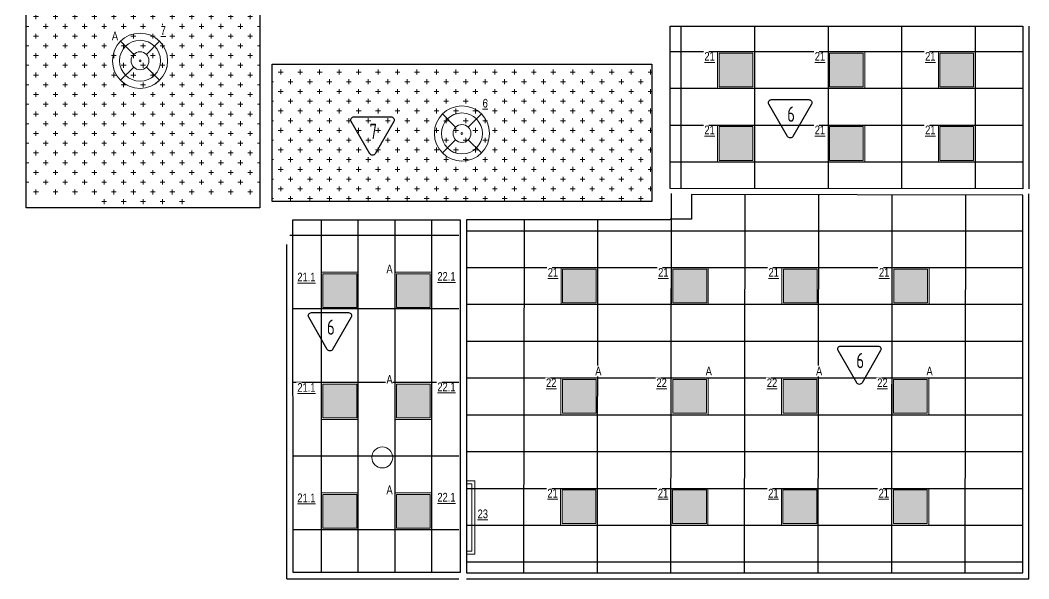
# Model space of a CAD drawing. Header units: millimetres. Extents: x -547274 to 397870, y -45599 to 141350.
# Drawn here: x 246576 to 263026, y 55606 to 64712 of the extents above; entities that cross this region are included whole.
import ezdxf

# ---------------------------------------------------------------- set-up
doc = ezdxf.new("R2010")
doc.units = ezdxf.units.MM
for name, color, linetype, lineweight in [('_ЭОМ_ОБЩ_Освещение_текст', 250, 'Continuous', 18), ('_ЭОМ_ОБЩ_Освещение_текст тип светильника', 172, 'Continuous', 50), ('_ЭОМ_светильник А', 1, 'Continuous', 35), ('_ЭОМ_светильник Р', 4, 'Continuous', 35), ('АР_Потолки_Штриховка', 252, 'Continuous', 0)]:
    doc.layers.add(name, color=color, linetype=linetype, lineweight=lineweight)
doc.layers.add('X-ref Light', color=250, linetype='Continuous')
doc.layers.add('Штриховка в сечении', color=7, linetype='Continuous')
doc.layers.add('АР_Потолок_Покраска', color=7, linetype='Continuous', lineweight=5, true_color=0x007399)
doc.layers.get('X-ref Light').off()
doc.styles.add('ISOCPEUR', font='isocpeur.ttf', dxfattribs={"height": 799.9999999999999})
doc.styles.add('ГОСТ', font='cad.shx', dxfattribs={"width": 0.8})

# ---------------------------------------------------------------- blocks, each defined once
blk = doc.blocks.new('A$C4757d704')
at = {"true_color": 0xf8f6b0, "transparency": 33554687}
h = blk.add_hatch(color=51, dxfattribs=at)
h.dxf.hatch_style = 1
h.paths.add_polyline_path([(213.8624240825741, 686.4852035840837), (131.8888672508434, 768.4587604158228, 0.198841386224367), (0.1738138333512325, 450.347627666637, 0.1989833504630757), (132.0626810841545, 132.06268108414), (213.8624240825695, 213.8624240825578, -0.1989123673796465), (115.9790415045762, 450.1738138333185, -0.1989123673796514)])
edge = h.paths.add_edge_path()
edge.add_arc((450.1738138333512, 450.1738138333185), 334.194772328775, 135.0000000000014, 180)
edge.add_arc((450.1738138333512, 450.1738138333185), 334.194772328775, 180, 224.9999999999975)
edge.add_line((213.8624240825695, 213.8624240825578), (346.9345847065837, 346.9345847065766))
edge.add_ellipse((450.1738138333512, 450.1738138333185), major_axis=(-146.0023180000051, 0), ratio=0.9999999999999303, start_angle=315.0000000000051, end_angle=404.9999999999949, ccw=False)
edge.add_line((346.9345847065838, 553.4130429600605), (213.8624240825741, 686.4852035840837))
edge = h.paths.add_edge_path()
edge.add_line((213.8624240825741, 686.4852035840837), (346.9345847065837, 553.4130429600605))
edge.add_ellipse((450.1738138333512, 450.1738138333185), major_axis=(-146.0023180000051, 0), ratio=0.9999999999999303, start_angle=225.000000000002, end_angle=315.0000000000051, ccw=False)
edge.add_line((553.4130429601197, 553.4130429600615), (686.4852035841284, 686.4852035840837))
edge.add_arc((450.1738138333512, 450.1738138333185), 334.1947723287751, 44.99999999999855, 135.0000000000014)
h.paths.add_polyline_path([(131.8888672508434, 768.4587604158228), (213.8624240825741, 686.4852035840837, -0.4142135623731099), (686.4852035841284, 686.4852035840837), (768.4587604158592, 768.4587604158228, 0.4143735626423198)])
h.paths.add_polyline_path([(768.4587604158592, 768.4587604158228), (686.4852035841284, 686.4852035840837, -0.1989123673796514), (784.3685861621262, 450.1738138333185, -0.1989123673796514), (686.4852035841284, 213.8624240825533), (768.2849465825407, 132.0626810841327, 0.1989833504630816), (900.1738138333512, 450.347627666637, 0.198841386224367)])
edge = h.paths.add_edge_path()
edge.add_line((686.4852035841284, 686.4852035840837), (553.4130429601175, 553.4130429600593))
edge.add_ellipse((450.1738138333512, 450.1738138333185), major_axis=(-146.0023180000051, 0), ratio=0.9999999999999303, start_angle=495.000000000005, end_angle=585.000000000002, ccw=False)
edge.add_line((553.4130429601188, 346.9345847065764), (686.4852035841284, 213.8624240825533))
edge.add_arc((450.1738138333512, 450.1738138333185), 334.194772328775, 315.0000000000014, 360)
edge.add_arc((450.1738138333513, 450.1738138333185), 334.194772328775, 0, 44.99999999999856)
edge = h.paths.add_edge_path()
edge.add_ellipse((450.1738138333512, 450.1738138333185), major_axis=(-146.0023180000051, 0), ratio=0.9999999999999303, start_angle=404.9999999999949, end_angle=495.000000000005, ccw=False)
edge.add_line((346.9345847065837, 346.9345847065765), (213.8624240825695, 213.8624240825578))
edge.add_arc((450.1738138333512, 450.1738138333185), 334.194772328775, 224.9999999999975, 315.0000000000014)
edge.add_line((686.4852035841284, 213.8624240825533), (553.4130429601188, 346.9345847065764))
h.paths.add_polyline_path([(768.2849465825407, 132.0626810841327), (686.4852035841284, 213.8624240825533, -0.4142135623731155), (213.8624240825695, 213.8624240825578), (132.0626810841545, 132.06268108414, 0.4140535802038305)])
edge = h.paths.add_edge_path()
edge.add_ellipse((450.1738138333512, 450.1738138333185), major_axis=(-146.0023180000051, 0), ratio=0.9999999999999303, start_angle=495.000000000005, end_angle=585.0000000000019)
edge.add_ellipse((450.1738138333512, 450.1738138333185), major_axis=(-146.0023180000051, 0), ratio=0.9999999999999303, start_angle=225.000000000002, end_angle=315.0000000000051)
edge.add_ellipse((450.1738138333512, 450.1738138333185), major_axis=(-146.0023180000051, 0), ratio=0.9999999999999303, start_angle=315.0000000000051, end_angle=404.9999999999948)
edge.add_ellipse((450.1738138333512, 450.1738138333185), major_axis=(-146.0023180000051, 0), ratio=0.9999999999999303, start_angle=404.9999999999948, end_angle=495.000000000005)
edge = h.paths.add_edge_path(flags=0)
edge.add_ellipse((450.1738138333512, 450.1738138333185), major_axis=(-14.60023180000948, 0), ratio=0.999999999998702, start_angle=0, end_angle=360)
edge = h.paths.add_edge_path(flags=16)
edge.add_ellipse((450.1738138333512, 450.1738138333185), major_axis=(-14.60023180000948, 0), ratio=0.999999999998702, start_angle=0, end_angle=360)
at = {"layer": 'АР_Потолки_Штриховка', "color": 18, "ltscale": 100, "true_color": 0x000000}
for points in [[(131.8528573591811, 768.4947703074849), (346.9345847065761, 553.4130429600682)], [(768.4947703075213, 768.4947703074849), (553.4130429601264, 553.4130429600682)], [(346.9345847065761, 346.9345847065688), (131.8528573591811, 131.8528573591666)], [(553.4130429601264, 346.9345847065688), (768.4947703075213, 131.852857359152)]]:
    blk.add_lwpolyline(points, dxfattribs=at)
for centre, radius in [((450.1738138333512, 450.347627666637), 450), ((450.1738138333512, 450.1738138333185), 334.194772328775)]:
    blk.add_circle(centre, radius, dxfattribs=at)
for major_axis, ratio, start_param, end_param in [((-146.0023180000051, 0), 0.9999999999999303, 3.926990816987276, 10.21017612416686), ((-146.0023180000051, 0), 0.9999999999999303, 3.926990816987276, 10.21017612416686), ((-14.60023180000948, 0), 0.999999999998702, 3.926990816987891, 10.21017612416748)]:
    blk.add_ellipse((450.1738138333512, 450.1738138333185), major_axis=major_axis, ratio=ratio, start_param=start_param, end_param=end_param, dxfattribs=at)
blk = doc.blocks.new('RVE-SLIM-PRIME-595')
at = {"layer": 'Штриховка в сечении', "lineweight": 9, "ltscale": 1000, "true_color": 0xf8f6b0, "transparency": 33554636}
h = blk.add_hatch(color=51, dxfattribs=at)
h.dxf.hatch_style = 1
h.paths.add_polyline_path([(274.9999999999999, 275), (-275, 275), (-275, -274.9999999999999), (275, -274.9999999999999)])
at = {"color": 0, "linetype": 'ByBlock', "lineweight": -2, "ltscale": 40}
for points in [[(300, -300), (-300, -300), (-300, 300), (300, 300)], [(275, -275), (-275, -275), (-275, 275), (275, 275)]]:
    blk.add_lwpolyline(points, close=True, dxfattribs=at)
blk = doc.blocks.new('Кососвет')
at = {"color": 0, "linetype": 'ByBlock', "lineweight": -2, "ltscale": 40}
for points in [[(-600, 26.38208023784682), (600, 26.38208023784682), (600, -111.2262301087801)], [(-600, 26.38208023784682), (-600, -111.2262301087801)], [(-600, -111.2262301087801), (-550, -111.2262301087801)], [(-550, -23.61791976216773), (550, -23.61791976216773)], [(-550, -111.2262301087801), (-550, -23.61791976216773)], [(600, -111.2262301087801), (550, -111.2262301087801), (550, -23.61791976216773)]]:
    blk.add_lwpolyline(points, dxfattribs=at)
blk = doc.blocks.new('светильник школа коридор')
at = {"color": 0, "linetype": 'ByBlock', "lineweight": -2}
for points in [[(-318.3209564741701, 318.3209564741665), (-103.2392291267752, 103.2392291267497)], [(318.3209564741701, 318.3209564741665), (103.2392291267752, 103.2392291267497)], [(-103.2392291267752, -103.2392291267497), (-318.3209564741701, -318.3209564741519)], [(103.2392291267752, -103.2392291267497), (318.3209564741701, -318.3209564741665)]]:
    blk.add_lwpolyline(points, dxfattribs=at)
blk.add_circle((0, 0), 334.194772328775, dxfattribs=at)
for major_axis, ratio, start_param, end_param in [((-450.1738138333509, 0), 0.999999999999928, 3.926990816987278, 10.21017612416686), ((-146.0023180000051, 0), 0.9999999999999303, 3.926990816987276, 10.21017612416686), ((-146.0023180000051, 0), 0.9999999999999303, 3.926990816987276, 10.21017612416686), ((-14.60023180000948, 0), 0.999999999998702, 3.926990816987891, 10.21017612416748)]:
    blk.add_ellipse((0, 0), major_axis=major_axis, ratio=ratio, start_param=start_param, end_param=end_param, dxfattribs=at)

msp = doc.modelspace()

# ---------------------------------------------------------------- hatches: boundary and pattern name
at = {"layer": 'АР_Потолки_Штриховка', "ltscale": 100, "true_color": 0xf8f6b0}
h = msp.add_hatch(color=51, dxfattribs=at)
h.dxf.hatch_style = 1
h.paths.add_polyline_path([(257975.6145433903, 63627.16573036014), (258525.6145433903, 63627.16573036014), (258525.6145433903, 64177.16573036014), (257975.6145433903, 64177.16573036014)])
h = msp.add_hatch(color=51, dxfattribs=at)
h.dxf.hatch_style = 1
h.paths.add_polyline_path([(259775.6145433909, 63627.16573036014), (260325.6145433909, 63627.16573036014), (260325.6145433909, 64177.16573036014), (259775.6145433909, 64177.16573036014)])
h = msp.add_hatch(color=51, dxfattribs=at)
h.dxf.hatch_style = 1
h.paths.add_polyline_path([(261575.6145433909, 63627.16573036014), (262125.6145433909, 63627.16573036014), (262125.6145433909, 64177.16573036014), (261575.6145433909, 64177.16573036014)])
h = msp.add_hatch(color=51, dxfattribs=at)
h.dxf.hatch_style = 1
h.paths.add_polyline_path([(257975.6145433905, 62427.16573036014), (258525.6145433905, 62427.16573036014), (258525.6145433905, 62977.16573036014), (257975.6145433905, 62977.16573036014)])
h = msp.add_hatch(color=51, dxfattribs=at)
h.dxf.hatch_style = 1
h.paths.add_polyline_path([(259775.614543391, 62427.16573036014), (260325.614543391, 62427.16573036014), (260325.614543391, 62977.16573036014), (259775.614543391, 62977.16573036014)])
h = msp.add_hatch(color=51, dxfattribs=at)
h.dxf.hatch_style = 1
h.paths.add_polyline_path([(261575.614543391, 62427.16573036014), (262125.614543391, 62427.16573036014), (262125.614543391, 62977.16573036014), (261575.614543391, 62977.16573036014)])
h = msp.add_hatch(color=51, dxfattribs=at)
h.dxf.hatch_style = 1
h.paths.add_polyline_path([(251513.9721412856, 60029.66980542243), (252063.9721412856, 60029.66980542243), (252063.9721412856, 60579.66980542243), (251513.9721412856, 60579.66980542243)])
h = msp.add_hatch(color=51, dxfattribs=at)
h.dxf.hatch_style = 1
h.paths.add_polyline_path([(252713.9721412856, 60029.66980542242), (253263.9721412856, 60029.66980542242), (253263.9721412856, 60579.66980542242), (252713.9721412856, 60579.66980542242)])
h = msp.add_hatch(color=51, dxfattribs=at)
h.dxf.hatch_style = 1
h.paths.add_polyline_path([(255420.9714713606, 60105.68245835239), (255970.9714713606, 60105.68245835239), (255970.9714713606, 60655.68245835239), (255420.9714713606, 60655.68245835239)])
h = msp.add_hatch(color=51, dxfattribs=at)
h.dxf.hatch_style = 1
h.paths.add_polyline_path([(257221.9093702977, 60105.68245835233), (257771.9093702977, 60105.68245835233), (257771.9093702977, 60655.68245835233), (257221.9093702977, 60655.68245835233)])
h = msp.add_hatch(color=51, dxfattribs=at)
h.dxf.hatch_style = 1
h.paths.add_polyline_path([(259021.912293346, 60105.68245835225), (259571.912293346, 60105.68245835225), (259571.912293346, 60655.68245835225), (259021.912293346, 60655.68245835225)])
h = msp.add_hatch(color=51, dxfattribs=at)
h.dxf.hatch_style = 1
h.paths.add_polyline_path([(260822.8501922831, 60105.68245835219), (261372.8501922831, 60105.68245835219), (261372.8501922831, 60655.68245835219), (260822.8501922831, 60655.68245835219)])
h = msp.add_hatch(color=51, dxfattribs=at)
h.dxf.hatch_style = 1
h.paths.add_polyline_path([(251513.9721412855, 58229.66980542243), (252063.9721412855, 58229.66980542243), (252063.9721412855, 58779.66980542243), (251513.9721412855, 58779.66980542243)])
h = msp.add_hatch(color=51, dxfattribs=at)
h.dxf.hatch_style = 1
h.paths.add_polyline_path([(252713.9721412855, 58229.66980542242), (253263.9721412855, 58229.66980542242), (253263.9721412855, 58779.66980542242), (252713.9721412855, 58779.66980542242)])
h = msp.add_hatch(color=51, dxfattribs=at)
h.dxf.hatch_style = 1
h.paths.add_polyline_path([(255418.1621591217, 58305.68245835239), (255968.1621591217, 58305.68245835239), (255968.1621591217, 58855.68245835239), (255418.1621591217, 58855.68245835239)])
h = msp.add_hatch(color=51, dxfattribs=at)
h.dxf.hatch_style = 1
h.paths.add_polyline_path([(257219.1000580589, 58305.68245835233), (257769.1000580589, 58305.68245835233), (257769.1000580589, 58855.68245835233), (257219.1000580589, 58855.68245835233)])
h = msp.add_hatch(color=51, dxfattribs=at)
h.dxf.hatch_style = 1
h.paths.add_polyline_path([(259019.1029811071, 58305.68245835225), (259569.1029811071, 58305.68245835225), (259569.1029811071, 58855.68245835225), (259019.1029811071, 58855.68245835225)])
h = msp.add_hatch(color=51, dxfattribs=at)
h.dxf.hatch_style = 1
h.paths.add_polyline_path([(260820.0408800443, 58305.68245835219), (261370.0408800443, 58305.68245835219), (261370.0408800443, 58855.68245835219), (260820.0408800443, 58855.68245835219)])
h = msp.add_hatch(color=51, dxfattribs=at)
h.dxf.hatch_style = 1
h.paths.add_polyline_path([(251513.9721412855, 56429.66980542243), (252063.9721412855, 56429.66980542243), (252063.9721412855, 56979.66980542243), (251513.9721412855, 56979.66980542243)])
h = msp.add_hatch(color=51, dxfattribs=at)
h.dxf.hatch_style = 1
h.paths.add_polyline_path([(252713.9721412855, 56429.66980542242), (253263.9721412855, 56429.66980542242), (253263.9721412855, 56979.66980542242), (252713.9721412855, 56979.66980542242)])
h = msp.add_hatch(color=51, dxfattribs=at)
h.dxf.hatch_style = 1
h.paths.add_polyline_path([(255415.3528468829, 56505.68245835239), (255965.3528468829, 56505.68245835239), (255965.3528468829, 57055.68245835239), (255415.3528468829, 57055.68245835239)])
h = msp.add_hatch(color=51, dxfattribs=at)
h.dxf.hatch_style = 1
h.paths.add_polyline_path([(257216.29074582, 56505.68245835233), (257766.29074582, 56505.68245835233), (257766.29074582, 57055.68245835233), (257216.29074582, 57055.68245835233)])
h = msp.add_hatch(color=51, dxfattribs=at)
h.dxf.hatch_style = 1
h.paths.add_polyline_path([(259016.2936688683, 56505.68245835225), (259566.2936688683, 56505.68245835225), (259566.2936688683, 57055.68245835225), (259016.2936688683, 57055.68245835225)])
h = msp.add_hatch(color=51, dxfattribs=at)
h.dxf.hatch_style = 1
h.paths.add_polyline_path([(260817.2315678054, 56505.68245835219), (261367.2315678054, 56505.68245835219), (261367.2315678054, 57055.68245835219), (260817.2315678054, 57055.68245835219)])
at = {"layer": 'АР_Потолок_Покраска'}
h = msp.add_hatch(dxfattribs=at)
h.set_pattern_fill('CROSS', color=256, scale=25)
h.set_pattern_definition([(0, (271876.3120309344, -2.91038304567337e-11), (158.75, 158.75), [79.375, -238.125]), (90, (271915.9995309344, -39.6875000000291), (-158.75, 158.75), [79.375, -238.125])])
h.paths.add_polyline_path([(246675.6145433902, 75185.68245835273), (250485.6145433902, 75185.68245835273), (250485.6145433902, 61804.84994250025), (249360.6145433902, 61804.84994250025), (249360.6145433902, 61655.68245835237), (247805.6145433906, 61655.68245835237), (247805.6145433906, 61804.84994250025), (246675.6145433905, 61804.8499425004), (246675.6145433906, 71985.84277380136), (246575.6145433902, 71985.84277380136), (246575.6145433902, 73985.84277380136), (246675.6145433902, 73985.84277380136)])
h = msp.add_hatch(dxfattribs=at)
h.set_pattern_fill('CROSS', color=256, scale=25)
h.set_pattern_definition([(0, (282376.3120309343, -10268.79086718455), (158.75, 158.75), [79.375, -238.125]), (90, (282415.9995309343, -10308.47836718455), (-158.75, 158.75), [79.375, -238.125])])
h.paths.add_polyline_path([(250685.6145433899, 63995.68251066437), (256875.6145433901, 63995.68251066434), (256875.6145433901, 61755.68245835247), (250685.61454339, 61755.68245835251)])

# ---------------------------------------------------------------- linework, layer by layer
for points in [[(246675.6145433902, 75185.68245835273), (250485.6145433902, 75185.68245835273), (250485.6145433902, 61655.68245837238), (246675.6145433905, 61655.68245837238), (246675.6145433906, 71985.84277380136), (246575.6145433902, 71985.84277380136), (246575.6145433902, 73985.84277380136), (246675.6145433902, 73985.84277380136)], [(257175.6145433902, 64615.6824583474), (262925.6145433907, 64615.6824583474), (262925.573406664, 61961.10428199849), (257175.5865659933, 61969.91563106584)], [(250685.6145433899, 63995.68251066437), (256875.6145433901, 63995.68251066434), (256875.6145433901, 61755.68245835247), (250685.61454339, 61755.68245835251)], [(253752.3297391805, 61455.68240491797), (253752.3297391805, 55710.68240491797), (251025.6145433906, 55710.68240496013), (251024.1072056014, 61455.68245835249)]]:
    msp.add_lwpolyline(points, close=True)
for points in [[(257350.6145433905, 64615.6824583474), (257350.6145433905, 61967.75008341102)], [(258550.6145433905, 64615.6824583474), (258550.6145433905, 61967.75008341102)], [(259750.6145433905, 64615.6824583474), (259750.6145433905, 61965.95794062048)], [(260950.6145433905, 64615.6824583474), (260950.6145433905, 61964.16579782993)], [(262150.6145433905, 64615.6824583474), (262150.6145433905, 61962.37365503939)], [(263025.6145433907, 64615.6824583474), (263025.5558019464, 61961.17898090657)], [(257175.6145433902, 64202.16573036015), (262925.60813532, 64202.16573036015)], [(257175.6145433902, 63602.16573036015), (262925.5988374074, 63602.16573036015)], [(257175.6145433902, 63002.16573036015), (262925.5895394947, 63002.16573036015)], [(257175.6145433902, 62402.16573036015), (262925.5802415821, 62402.16573036015)], [(253852.329737904, 55605.68245835247), (263025.6145433905, 55605.68245835253), (263025.6145433907, 61880.28748372658)], [(253852.4437571352, 61455.68245835248), (253852.4437571352, 55705.68245835247), (262925.6145433905, 55705.68245835253), (262925.5856153662, 61860.9175822247), (257525.9212764345, 61869.57910441852), (257525.950204459, 61468.64900237776), (257175.9500343879, 61468.64900237776), (257175.6145433905, 61455.68245835248), (253852.4437571352, 61455.68245835247)], [(257189.261798092, 55705.68245835249), (257198.9128155725, 61889.34236798775)], [(258389.2632596161, 55705.6824583525), (258398.8811228859, 61868.09959597487)], [(259589.2647211402, 55705.68245835251), (259598.8796613635, 61866.22672343001)], [(260789.2661826644, 55705.68245835252), (260798.8781998411, 61864.35385088515)], [(261989.2676441886, 55705.68245835252), (261998.8767383188, 61862.48097834029)], [(251488.9721412855, 55710.68240495062), (251488.9721412856, 61454.68898037091)], [(252088.9721412855, 55710.68240494253), (252088.9721412856, 61454.6889803709)], [(252688.9721412855, 55710.68240493444), (252688.9721412856, 61454.68898037088)], [(253288.9721412855, 55710.68240492635), (253288.9721412856, 61455.36139669942)], [(254789.2588750436, 55705.68245835248), (254798.2330669177, 61455.68245835257)], [(255989.2603365678, 55705.68245835249), (255998.2345284419, 61455.68245835268)], [(253732.3297391503, 61204.66980545487), (250975.6144380805, 61204.68469135348)], [(253852.4437571354, 61280.68245835247), (262925.5883423223, 61280.68245835214)], [(250925.6150732344, 55605.68391882424), (250925.6145433906, 61055.89461371541)], [(253852.4437571353, 60680.68245835247), (262925.5911621682, 60680.68245835214)], [(253852.4437571353, 60080.68245835247), (262925.5939820141, 60080.68245835214)], [(253732.3297391503, 60004.66980545487), (251024.4879133793, 60004.66980545487)], [(253852.4437571353, 59480.68245835247), (262925.59680186, 59480.68245835214)], [(253732.3297391503, 58804.66980545487), (251024.8027620007, 58804.66980545487)], [(253852.4437571352, 58880.68245835247), (262925.5996217059, 58880.68245835214)], [(253852.4437571352, 58280.68245835247), (262925.6024415518, 58280.68245835214)], [(253732.3297391503, 57604.66980545487), (251025.1176106222, 57604.66980545487)], [(253852.4437571352, 57680.68245835247), (262925.6052613977, 57680.68245835214)], [(253852.4437571352, 57080.68245835247), (262925.6080812436, 57080.68245835214)], [(253852.4437571352, 56480.68245835247), (262925.6109010895, 56480.68245835214)], [(253732.3297391503, 56404.66980545487), (251025.4324592436, 56404.66980545487)], [(253852.4437571351, 55880.68245835247), (262925.6137209354, 55880.68245835214)], [(250925.6150732344, 55605.68391882424), (253732.3297379627, 55605.69808208152)]]:
    msp.add_lwpolyline(points)
for points in [[(258830.8551055935, 63417.91815945293), (259437.0730463228, 63417.9181594527, -0.5773494962845065), (259480.3742954397, 63342.91839675706), (259177.2654109232, 62817.91840854889, -0.5773541042744643), (259090.6625829117, 62817.91840854889), (258787.5539209479, 63342.91801128556, -0.5773491286020777), (258830.8551055935, 63417.91815945293, -1.710881644036777e-06)], [(252018.8919666328, 63136.09490841562), (252625.1099073622, 63136.09490841538, -0.5773494962845065), (252668.4111564791, 63061.09514571975), (252365.3022719625, 62536.09515751156, -0.5773541042744643), (252278.699443951, 62536.09515751156), (251975.5907819873, 63061.09476024825, -0.5773491286020777), (252018.8919666328, 63136.09490841562, -1.710881644036777e-06)], [(251325.096691816, 59945.23136274176), (251931.3146325453, 59945.23136274153, -0.5773494962845065), (251974.6158816622, 59870.2316000459), (251671.5069971457, 59345.23161183772, -0.5773541042744643), (251584.9041691342, 59345.23161183772), (251281.7955071705, 59870.23121457439, -0.5773491286020777), (251325.096691816, 59945.23136274176, -1.710881644036777e-06)], [(259959.0476360062, 59400.54150445605), (260565.2655767355, 59400.54150445582, -0.5773494962845065), (260608.5668258524, 59325.54174176019), (260305.4579413359, 58800.54175355201, -0.5773541042744643), (260218.8551133244, 58800.54175355201), (259915.7464513607, 59325.54135628868, -0.5773491286020777), (259959.0476360062, 59400.54150445605, -1.710881644036777e-06)]]:
    msp.add_lwpolyline(points, format="xyb")
at = {"layer": '_ЭОМ_ОБЩ_Освещение_текст', "color": 18, "lineweight": 18, "ltscale": 100, "true_color": 0x000000}
msp.add_circle((252481.4051505973, 57583.97642188841), 170.855289183557, dxfattribs=at)
at = {"layer": 'АР_Потолки_Штриховка', "color": 18, "lineweight": 18, "ltscale": 100, "true_color": 0x000000}
for points in [[(258550.6145433903, 62402.16573036015), (257950.6145433903, 62402.16573036015), (257950.6145433903, 63002.16573036015), (258550.6145433903, 63002.16573036015)], [(258525.6145433903, 62427.16573036015), (257975.6145433903, 62427.16573036015), (257975.6145433903, 62977.16573036015), (258525.6145433903, 62977.16573036015)], [(260350.6145433908, 62402.16573036015), (259750.6145433908, 62402.16573036015), (259750.6145433908, 63002.16573036015), (260350.6145433908, 63002.16573036015)], [(260325.6145433908, 62427.16573036015), (259775.6145433908, 62427.16573036015), (259775.6145433908, 62977.16573036015), (260325.6145433908, 62977.16573036015)], [(262150.6145433908, 62402.16573036015), (261550.6145433908, 62402.16573036015), (261550.6145433908, 63002.16573036015), (262150.6145433908, 63002.16573036015)], [(262125.6145433908, 62427.16573036015), (261575.6145433908, 62427.16573036015), (261575.6145433908, 62977.16573036015), (262125.6145433908, 62977.16573036015)], [(255995.9714713605, 60080.68245835243), (255395.9714713605, 60080.68245835243), (255395.9714713605, 60680.68245835243), (255995.9714713605, 60680.68245835243)], [(255970.9714713605, 60105.68245835243), (255420.9714713605, 60105.68245835243), (255420.9714713605, 60655.68245835243), (255970.9714713605, 60655.68245835243)], [(257796.9093702974, 60080.68245835231), (257196.9093702974, 60080.68245835231), (257196.9093702974, 60680.68245835231), (257796.9093702974, 60680.68245835231)], [(257771.9093702974, 60105.68245835231), (257221.9093702974, 60105.68245835231), (257221.9093702974, 60655.68245835231), (257771.9093702974, 60655.68245835231)], [(259596.912293346, 60080.68245835225), (258996.912293346, 60080.68245835225), (258996.912293346, 60680.68245835225), (259596.912293346, 60680.68245835225)], [(259571.912293346, 60105.68245835225), (259021.912293346, 60105.68245835225), (259021.912293346, 60655.68245835225), (259571.912293346, 60655.68245835225)], [(261397.8501922829, 60080.6824583522), (260797.8501922829, 60080.6824583522), (260797.8501922829, 60680.6824583522), (261397.8501922829, 60680.6824583522)], [(261372.8501922829, 60105.6824583522), (260822.8501922829, 60105.6824583522), (260822.8501922829, 60655.6824583522), (261372.8501922829, 60655.6824583522)], [(255993.1621591214, 58280.68245835243), (255393.1621591214, 58280.68245835243), (255393.1621591214, 58880.68245835243), (255993.1621591214, 58880.68245835243)], [(255968.1621591214, 58305.68245835243), (255418.1621591214, 58305.68245835243), (255418.1621591214, 58855.68245835243), (255968.1621591214, 58855.68245835243)], [(257794.1000580586, 58280.68245835231), (257194.1000580586, 58280.68245835231), (257194.1000580586, 58880.68245835231), (257794.1000580586, 58880.68245835231)], [(257769.1000580586, 58305.68245835231), (257219.1000580586, 58305.68245835231), (257219.1000580586, 58855.68245835231), (257769.1000580586, 58855.68245835231)], [(259594.1029811069, 58280.68245835225), (258994.1029811069, 58280.68245835225), (258994.1029811069, 58880.68245835225), (259594.1029811069, 58880.68245835225)], [(259569.1029811069, 58305.68245835225), (259019.1029811069, 58305.68245835225), (259019.1029811069, 58855.68245835225), (259569.1029811069, 58855.68245835225)], [(261395.040880044, 58280.6824583522), (260795.040880044, 58280.6824583522), (260795.040880044, 58880.6824583522), (261395.040880044, 58880.6824583522)], [(261370.040880044, 58305.6824583522), (260820.040880044, 58305.6824583522), (260820.040880044, 58855.6824583522), (261370.040880044, 58855.6824583522)], [(255990.3528468826, 56480.68245835243), (255390.3528468826, 56480.68245835243), (255390.3528468826, 57080.68245835243), (255990.3528468826, 57080.68245835243)], [(255965.3528468826, 56505.68245835243), (255415.3528468826, 56505.68245835243), (255415.3528468826, 57055.68245835243), (255965.3528468826, 57055.68245835243)], [(257791.2907458197, 56480.68245835231), (257191.2907458197, 56480.68245835231), (257191.2907458197, 57080.68245835231), (257791.2907458197, 57080.68245835231)], [(257766.2907458197, 56505.68245835231), (257216.2907458197, 56505.68245835231), (257216.2907458197, 57055.68245835231), (257766.2907458197, 57055.68245835231)], [(259591.2936688681, 56480.68245835225), (258991.2936688681, 56480.68245835225), (258991.2936688681, 57080.68245835225), (259591.2936688681, 57080.68245835225)], [(259566.2936688681, 56505.68245835225), (259016.2936688681, 56505.68245835225), (259016.2936688681, 57055.68245835225), (259566.2936688681, 57055.68245835225)], [(261392.2315678052, 56480.6824583522), (260792.2315678052, 56480.6824583522), (260792.2315678052, 57080.6824583522), (261392.2315678052, 57080.6824583522)], [(261367.2315678052, 56505.6824583522), (260817.2315678052, 56505.6824583522), (260817.2315678052, 57055.6824583522), (261367.2315678052, 57055.6824583522)]]:
    msp.add_lwpolyline(points, close=True, dxfattribs=at)
at = {"layer": 'АР_Потолки_Штриховка', "color": 18, "ltscale": 100, "true_color": 0x000000}
for points in [[(255995.9714713606, 60080.68245835239), (255395.9714713606, 60080.68245835239), (255395.9714713606, 60680.68245835239), (255995.9714713606, 60680.68245835239)], [(255970.9714713606, 60105.68245835239), (255420.9714713606, 60105.68245835239), (255420.9714713606, 60655.68245835239), (255970.9714713606, 60655.68245835239)], [(257796.9093702977, 60080.68245835233), (257196.9093702977, 60080.68245835233), (257196.9093702977, 60680.68245835233), (257796.9093702977, 60680.68245835233)], [(257771.9093702977, 60105.68245835233), (257221.9093702977, 60105.68245835233), (257221.9093702977, 60655.68245835233), (257771.9093702977, 60655.68245835233)], [(259596.912293346, 60080.68245835225), (258996.912293346, 60080.68245835225), (258996.912293346, 60680.68245835225), (259596.912293346, 60680.68245835225)], [(259571.912293346, 60105.68245835225), (259021.912293346, 60105.68245835225), (259021.912293346, 60655.68245835225), (259571.912293346, 60655.68245835225)], [(261397.8501922831, 60080.68245835219), (260797.8501922831, 60080.68245835219), (260797.8501922831, 60680.68245835219), (261397.8501922831, 60680.68245835219)], [(261372.8501922831, 60105.68245835219), (260822.8501922831, 60105.68245835219), (260822.8501922831, 60655.68245835219), (261372.8501922831, 60655.68245835219)], [(255993.1621591217, 58280.68245835239), (255393.1621591217, 58280.68245835239), (255393.1621591217, 58880.68245835239), (255993.1621591217, 58880.68245835239)], [(255968.1621591217, 58305.68245835239), (255418.1621591217, 58305.68245835239), (255418.1621591217, 58855.68245835239), (255968.1621591217, 58855.68245835239)], [(257794.1000580589, 58280.68245835233), (257194.1000580589, 58280.68245835233), (257194.1000580589, 58880.68245835233), (257794.1000580589, 58880.68245835233)], [(257769.1000580589, 58305.68245835233), (257219.1000580589, 58305.68245835233), (257219.1000580589, 58855.68245835233), (257769.1000580589, 58855.68245835233)], [(259594.1029811071, 58280.68245835225), (258994.1029811071, 58280.68245835225), (258994.1029811071, 58880.68245835225), (259594.1029811071, 58880.68245835225)], [(259569.1029811071, 58305.68245835225), (259019.1029811071, 58305.68245835225), (259019.1029811071, 58855.68245835225), (259569.1029811071, 58855.68245835225)], [(261395.0408800443, 58280.68245835219), (260795.0408800443, 58280.68245835219), (260795.0408800443, 58880.68245835219), (261395.0408800443, 58880.68245835219)], [(261370.0408800443, 58305.68245835219), (260820.0408800443, 58305.68245835219), (260820.0408800443, 58855.68245835219), (261370.0408800443, 58855.68245835219)], [(255990.3528468829, 56480.68245835239), (255390.3528468829, 56480.68245835239), (255390.3528468829, 57080.68245835239), (255990.3528468829, 57080.68245835239)], [(255965.3528468829, 56505.68245835239), (255415.3528468829, 56505.68245835239), (255415.3528468829, 57055.68245835239), (255965.3528468829, 57055.68245835239)], [(257791.29074582, 56480.68245835233), (257191.29074582, 56480.68245835233), (257191.29074582, 57080.68245835233), (257791.29074582, 57080.68245835233)], [(257766.29074582, 56505.68245835233), (257216.29074582, 56505.68245835233), (257216.29074582, 57055.68245835233), (257766.29074582, 57055.68245835233)], [(259591.2936688683, 56480.68245835225), (258991.2936688683, 56480.68245835225), (258991.2936688683, 57080.68245835225), (259591.2936688683, 57080.68245835225)], [(259566.2936688683, 56505.68245835225), (259016.2936688683, 56505.68245835225), (259016.2936688683, 57055.68245835225), (259566.2936688683, 57055.68245835225)], [(261392.2315678054, 56480.68245835219), (260792.2315678054, 56480.68245835219), (260792.2315678054, 57080.68245835219), (261392.2315678054, 57080.68245835219)], [(261367.2315678054, 56505.68245835219), (260817.2315678054, 56505.68245835219), (260817.2315678054, 57055.68245835219), (261367.2315678054, 57055.68245835219)]]:
    msp.add_lwpolyline(points, close=True, dxfattribs=at)

# ---------------------------------------------------------------- block references
at = {"layer": '_ЭОМ_светильник А', "color": 18, "lineweight": 18, "ltscale": 100, "true_color": 0x000000}
for p in [(252988.9721412854, 60304.66980542246), (252988.9721412854, 58504.66980542246), (255693.1621591212, 58580.68245835243), (257494.1000580583, 58580.68245835231), (259294.1029811067, 58580.68245835225), (261095.0408800438, 58580.6824583522), (252988.9721412852, 56704.66980542246)]:
    msp.add_blockref('RVE-SLIM-PRIME-595', p, dxfattribs=at)
at = {"layer": '_ЭОМ_светильник Р', "color": 18, "lineweight": 18, "ltscale": 100, "true_color": 0x000000}
for name, p in [('RVE-SLIM-PRIME-595', (258250.6145433903, 63902.16573036015)), ('RVE-SLIM-PRIME-595', (260050.6145433908, 63902.16573036015)), ('RVE-SLIM-PRIME-595', (261850.6145433908, 63902.16573036015)), ('светильник школа коридор', (253780.6145433903, 62865.68248450842)), ('RVE-SLIM-PRIME-595', (258250.6145433903, 62702.16573036015)), ('RVE-SLIM-PRIME-595', (260050.6145433908, 62702.16573036015)), ('RVE-SLIM-PRIME-595', (261850.6145433908, 62702.16573036015)), ('RVE-SLIM-PRIME-595', (251788.9721412854, 60304.66980542246)), ('RVE-SLIM-PRIME-595', (255695.9714713605, 60380.66795773555)), ('RVE-SLIM-PRIME-595', (257496.9093702974, 60380.66795773544)), ('RVE-SLIM-PRIME-595', (259296.912293346, 60380.66795773538)), ('RVE-SLIM-PRIME-595', (261097.8501922828, 60380.66795773532)), ('RVE-SLIM-PRIME-595', (251788.9721412854, 58504.66980542246)), ('RVE-SLIM-PRIME-595', (251788.9721412852, 56704.66980542246)), ('RVE-SLIM-PRIME-595', (255690.3528468826, 56780.66795773555)), ('RVE-SLIM-PRIME-595', (257491.2907458197, 56780.66795773544)), ('RVE-SLIM-PRIME-595', (259291.2936688681, 56780.66795773538)), ('RVE-SLIM-PRIME-595', (261092.2315678051, 56780.66795773532))]:
    msp.add_blockref(name, p, dxfattribs=at)
at = {"layer": '_ЭОМ_светильник Р', "color": 18, "lineweight": 18, "ltscale": 100, "true_color": 0x000000, "rotation": 270}
msp.add_blockref('Кососвет', (253963.5559680124, 56605.68245835249), dxfattribs=at)
at = {"layer": 'X-ref Light', "linetype": 'ByBlock', "ltscale": 40}
for p in [(248080.4407295572, 63600.50595577175), (253330.440729557, 62415.50867067508)]:
    msp.add_blockref('A$C4757d704', p, dxfattribs=at)
at = {"layer": 'X-ref Light', "color": 18, "linetype": 'ByBlock', "lineweight": 18, "ltscale": 40, "true_color": 0x000000}
for p in [(248080.4407295571, 63600.50595577179), (253330.4407295569, 62415.50867067512)]:
    msp.add_blockref('A$C4757d704', p, dxfattribs=at)

# ---------------------------------------------------------------- texts
at = {"char_height": 250, "width": 294.3337657886732, "attachment_point": 1, "style": 'ISOCPEUR'}
for s, insert in [('{\\W0.7;6}', (259084.5473437211, 63305.83612393378)), ('{\\W0.7;7}', (252272.5842047605, 63024.01287289648)), ('{\\W0.7;6}', (251578.7889299436, 59833.14932722261)), ('{\\W0.7;6}', (260212.7398741338, 59288.4594689369))]:
    msp.add_mtext(s, dxfattribs=dict(at, insert=insert))

# ---------------------------------------------------------------- next in the draw order: texts
at = {"layer": '_ЭОМ_ОБЩ_Освещение_текст тип светильника', "color": 18, "lineweight": 18, "ltscale": 40, "true_color": 0x000000, "char_height": 142.1875, "width": 55.871829552576, "attachment_point": 1, "style": 'ГОСТ', "bg_fill": 3, "box_fill_scale": 1.1, "bg_fill_color": 256, "bg_fill_transparency": 0}
for s, insert in [('{\\L21}', (257734.2320312895, 64194.5870651501)), ('{\\L21}', (259534.23203129, 64194.5870651501)), ('{\\L21}', (261334.23203129, 64194.5870651501)), ('{\\L6}', (254117.2709940966, 63429.87203677917)), ('{\\L21}', (257734.2320312895, 62994.5870651501)), ('{\\L21}', (259534.23203129, 62994.5870651501)), ('{\\L21}', (261334.23203129, 62994.5870651501)), ('{\\L21.1}', (251095.8504250275, 60596.12751079576)), ('{\\L22.1}', (253379.6845449172, 60606.38229289818)), ('{\\L21}', (255179.5889592597, 60673.0892925255)), ('{\\L21}', (256980.5268581967, 60673.08929252539)), ('{\\L21}', (258780.5297812452, 60673.08929252533)), ('{\\L21}', (260581.467680182, 60673.08929252527)), ('{\\L21.1}', (251095.8504250275, 58796.12751079576)), ('{\\L22.1}', (253379.6845449172, 58806.38229289818)), ('{\\L22}', (255151.9723463248, 58873.10379314238)), ('{\\L22}', (256952.9102452619, 58873.10379314226)), ('{\\L22}', (258752.9131683102, 58873.1037931422)), ('{\\L22}', (260553.8510672474, 58873.10379314215)), ('{\\L21}', (255173.9703347819, 57073.0892925255)), ('{\\L21}', (256974.908233719, 57073.08929252539)), ('{\\L21}', (258774.9111567673, 57073.08929252533)), ('{\\L21}', (260575.8490557044, 57073.08929252527)), ('{\\L21.1}', (251095.8504250273, 56996.12751079576)), ('{\\L22.1}', (253379.684544917, 57006.38229289818)), ('{\\L23}', (254035.963011894, 56735.60518202688))]:
    msp.add_mtext(s, dxfattribs=dict(at, insert=insert))
at = {"layer": '_ЭОМ_светильник А', "color": 18, "lineweight": 18, "ltscale": 100, "true_color": 0x000000, "char_height": 142.1875, "width": 86.04374658316377, "attachment_point": 1, "style": 'ГОСТ', "bg_fill": 3, "box_fill_scale": 1.1, "bg_fill_color": 256, "bg_fill_transparency": 0}
for insert in [(248070.8270072777, 64525.52111526577, 4.999999999999952e-09), (252549.1548226607, 60727.39521633907, 4.999999999999952e-09), (255954.1710547816, 59064.10460993835), (257755.1089537187, 59064.10460993824), (259555.1118767671, 59064.10460993818), (261356.0497757042, 59064.10460993812), (252549.1548226607, 58927.39521633907, 4.999999999999952e-09), (252549.1548226605, 57127.39521633907, 4.999999999999952e-09)]:
    msp.add_mtext('А', dxfattribs=dict(at, insert=insert))

# ---------------------------------------------------------------- next in the draw order: block references
at = {"layer": '_ЭОМ_светильник А', "color": 18, "lineweight": 18, "ltscale": 100, "true_color": 0x000000}
msp.add_blockref('светильник школа коридор', (248530.6145433905, 64050.67976960509), dxfattribs=at)

# ---------------------------------------------------------------- next in the draw order: texts
at = {"layer": '_ЭОМ_ОБЩ_Освещение_текст тип светильника', "color": 18, "lineweight": 18, "ltscale": 40, "true_color": 0x000000, "insert": (248867.2709940968, 64614.86932187584), "char_height": 142.1875, "width": 55.871829552576, "attachment_point": 1, "style": 'ГОСТ', "bg_fill": 3, "box_fill_scale": 1.1, "bg_fill_color": 256, "bg_fill_transparency": 0}
msp.add_mtext('{\\L7}', dxfattribs=at)

doc.saveas('drawing.dxf')
